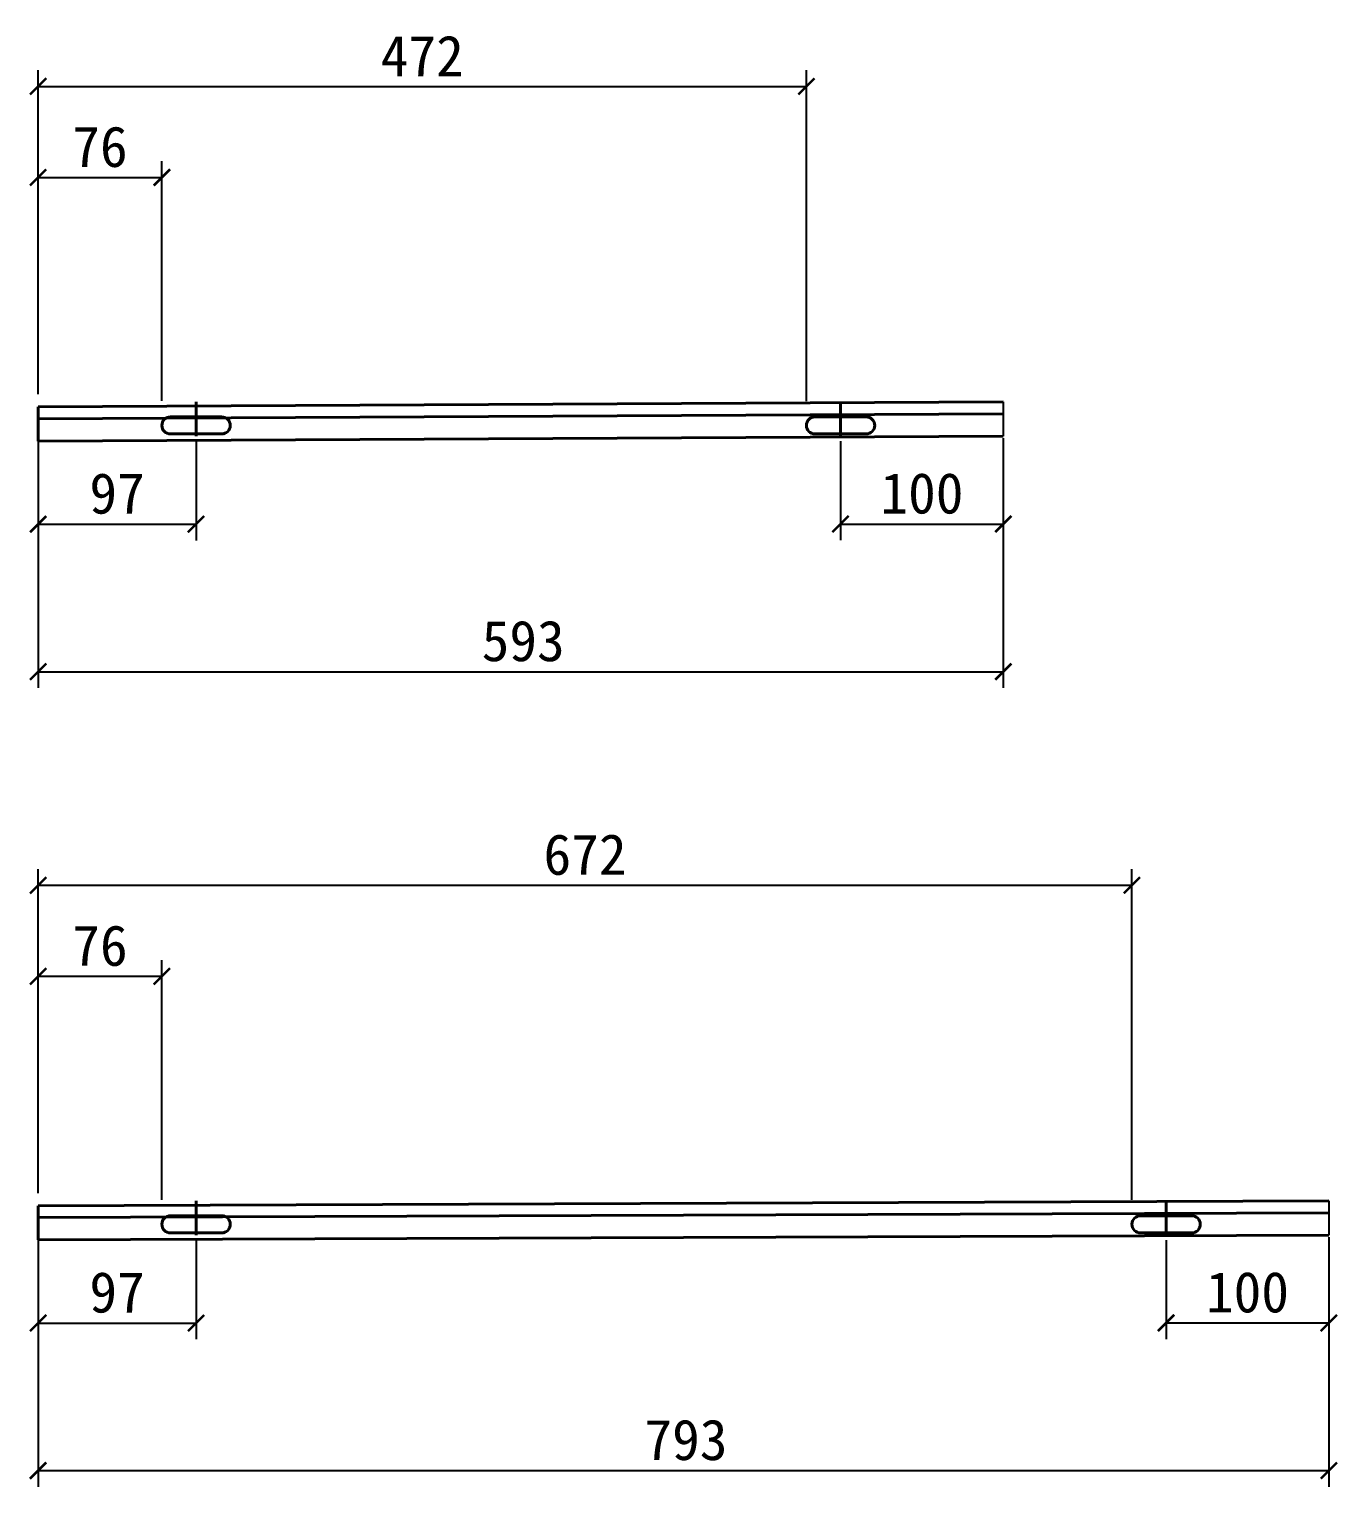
# Model space of a CAD drawing. Header units: millimetres. Extents: x -44117 to 256353, y -2095463 to 65325.
# Drawn here: x 94935 to 95739, y -711896 to -711000 of the extents above; entities that cross this region are included whole.
import ezdxf

# ---------------------------------------------------------------- set-up
doc = ezdxf.new("R2010")
doc.units = ezdxf.units.MM
doc.header["$LTSCALE"] = 10
doc.layers.add('1', color=2, linetype='Continuous', lineweight=40)
doc.dimstyles.new('ISO-25', dxfattribs={"dimtxt": 2.5, "dimasz": 2.5, "dimexe": 1, "dimexo": 1, "dimtad": 1, "dimtxsty": 'Standard', "dimblk": 'ARCHTICK', "dimcen": 2.5, "dimadec": 0, "dimazin": 0, "dimtfac": 1, "dimtmove": 0, "dimatfit": 3, "dimfxl": 0, "dimarcsym": 0})

# ---------------------------------------------------------------- blocks, each defined once
blk = doc.blocks.new('_ArchTick')
at = {"color": 0, "linetype": 'ByBlock', "const_width": 0.15}
blk.add_lwpolyline([(-0.5, -0.5), (0.5, 0.5)], dxfattribs=at)
blk = doc.blocks.new('*D5851')
at = {"color": 0, "lineweight": -2}
for p, q in [((94940.74, -711247.48), (94940.74, -711314.54)), ((95037.74, -711253.63), (95037.74, -711314.54)), ((94940.74, -711304.54), (95037.74, -711304.54))]:
    blk.add_line(p, q, dxfattribs=at)
at = {"layer": 'Defpoints', "color": 0}
for p in [(94940.74, -711232.48), (95037.74, -711238.63), (95037.74, -711304.54)]:
    blk.add_point(p, dxfattribs=at)
at = {"color": 0, "lineweight": -2, "xscale": 10, "yscale": 10, "zscale": 10, "rotation": 180}
blk.add_blockref('_ArchTick', (94940.74, -711304.54), dxfattribs=at)
at = {"color": 0, "lineweight": -2, "xscale": 10, "yscale": 10, "zscale": 10}
blk.add_blockref('_ArchTick', (95037.74, -711304.54), dxfattribs=at)
at = {"color": 0, "insert": (94989.24, -711285.79), "char_height": 25, "attachment_point": 5}
blk.add_mtext('97', dxfattribs=at)
blk = doc.blocks.new('*D5852')
at = {"color": 0, "lineweight": -2}
for p, q in [((94940.74, -711247.48), (94940.74, -711405.17)), ((95533.74, -711265.48), (95533.74, -711405.17)), ((94940.74, -711395.17), (95533.74, -711395.17))]:
    blk.add_line(p, q, dxfattribs=at)
at = {"layer": 'Defpoints', "color": 0}
for p in [(94940.74, -711232.48), (95533.74, -711250.48), (95533.74, -711395.17)]:
    blk.add_point(p, dxfattribs=at)
at = {"color": 0, "lineweight": -2, "xscale": 10, "yscale": 10, "zscale": 10, "rotation": 180}
blk.add_blockref('_ArchTick', (94940.74, -711395.17), dxfattribs=at)
at = {"color": 0, "lineweight": -2, "xscale": 10, "yscale": 10, "zscale": 10}
blk.add_blockref('_ArchTick', (95533.74, -711395.17), dxfattribs=at)
at = {"color": 0, "insert": (95238.74, -711376.42), "char_height": 25, "attachment_point": 5}
blk.add_mtext('593', dxfattribs=at)
blk = doc.blocks.new('*D5853')
at = {"color": 0, "lineweight": -2}
for p, q in [((94940.74, -711224.78), (94940.74, -711081.53)), ((95016.74, -711228.76), (95016.74, -711081.53)), ((94940.74, -711091.53), (95016.74, -711091.53))]:
    blk.add_line(p, q, dxfattribs=at)
at = {"layer": 'Defpoints', "color": 0}
for p in [(95016.74, -711091.53), (94940.74, -711239.78), (95016.74, -711243.76)]:
    blk.add_point(p, dxfattribs=at)
at = {"color": 0, "lineweight": -2, "xscale": 10, "yscale": 10, "zscale": 10, "rotation": 180}
blk.add_blockref('_ArchTick', (94940.74, -711091.53), dxfattribs=at)
at = {"color": 0, "lineweight": -2, "xscale": 10, "yscale": 10, "zscale": 10}
blk.add_blockref('_ArchTick', (95016.74, -711091.53), dxfattribs=at)
at = {"color": 0, "insert": (94978.74, -711072.78), "char_height": 25, "attachment_point": 5}
blk.add_mtext('76', dxfattribs=at)
blk = doc.blocks.new('*D5854')
at = {"color": 0, "lineweight": -2}
for p, q in [((95433.73, -711253.63), (95433.73, -711314.46)), ((95533.74, -711251.78), (95533.74, -711314.46)), ((95433.73, -711304.46), (95533.74, -711304.46))]:
    blk.add_line(p, q, dxfattribs=at)
at = {"layer": 'Defpoints', "color": 0}
for p in [(95533.74, -711236.78), (95433.73, -711238.63), (95533.74, -711304.46)]:
    blk.add_point(p, dxfattribs=at)
at = {"color": 0, "lineweight": -2, "xscale": 10, "yscale": 10, "zscale": 10, "rotation": 180}
blk.add_blockref('_ArchTick', (95433.73, -711304.46), dxfattribs=at)
at = {"color": 0, "lineweight": -2, "xscale": 10, "yscale": 10, "zscale": 10}
blk.add_blockref('_ArchTick', (95533.74, -711304.46), dxfattribs=at)
at = {"color": 0, "insert": (95483.74, -711285.71), "char_height": 25, "attachment_point": 5}
blk.add_mtext('100', dxfattribs=at)
blk = doc.blocks.new('*D5855')
at = {"color": 0, "lineweight": -2}
for p, q in [((94940.74, -711217.48), (94940.74, -711025.58)), ((95412.73, -711228.88), (95412.73, -711025.58)), ((94940.74, -711035.58), (95412.73, -711035.58))]:
    blk.add_line(p, q, dxfattribs=at)
at = {"layer": 'Defpoints', "color": 0}
for p in [(95412.73, -711035.58), (94940.74, -711232.48), (95412.73, -711243.88)]:
    blk.add_point(p, dxfattribs=at)
at = {"color": 0, "lineweight": -2, "xscale": 10, "yscale": 10, "zscale": 10, "rotation": 180}
blk.add_blockref('_ArchTick', (94940.74, -711035.58), dxfattribs=at)
at = {"color": 0, "lineweight": -2, "xscale": 10, "yscale": 10, "zscale": 10}
blk.add_blockref('_ArchTick', (95412.73, -711035.58), dxfattribs=at)
at = {"color": 0, "insert": (95176.74, -711016.83), "char_height": 25, "attachment_point": 5}
blk.add_mtext('472', dxfattribs=at)
blk = doc.blocks.new('*D5856')
at = {"color": 0, "lineweight": -2}
for p, q in [((94940.74, -711738.29), (94940.74, -711805.35)), ((95037.74, -711744.44), (95037.74, -711805.35)), ((94940.74, -711795.35), (95037.74, -711795.35))]:
    blk.add_line(p, q, dxfattribs=at)
at = {"layer": 'Defpoints', "color": 0}
for p in [(94940.74, -711723.29), (95037.74, -711729.44), (95037.74, -711795.35)]:
    blk.add_point(p, dxfattribs=at)
at = {"color": 0, "lineweight": -2, "xscale": 10, "yscale": 10, "zscale": 10, "rotation": 180}
blk.add_blockref('_ArchTick', (94940.74, -711795.35), dxfattribs=at)
at = {"color": 0, "lineweight": -2, "xscale": 10, "yscale": 10, "zscale": 10}
blk.add_blockref('_ArchTick', (95037.74, -711795.35), dxfattribs=at)
at = {"color": 0, "insert": (94989.24, -711776.6), "char_height": 25, "attachment_point": 5}
blk.add_mtext('97', dxfattribs=at)
blk = doc.blocks.new('*D5857')
at = {"color": 0, "lineweight": -2}
for p, q in [((94940.74, -711738.29), (94940.74, -711895.98)), ((95733.74, -711756.29), (95733.74, -711895.98)), ((94940.74, -711885.98), (95733.74, -711885.98))]:
    blk.add_line(p, q, dxfattribs=at)
at = {"layer": 'Defpoints', "color": 0}
for p in [(94940.74, -711723.29), (95733.74, -711741.29), (95733.74, -711885.98)]:
    blk.add_point(p, dxfattribs=at)
at = {"color": 0, "lineweight": -2, "xscale": 10, "yscale": 10, "zscale": 10, "rotation": 180}
blk.add_blockref('_ArchTick', (94940.74, -711885.98), dxfattribs=at)
at = {"color": 0, "lineweight": -2, "xscale": 10, "yscale": 10, "zscale": 10}
blk.add_blockref('_ArchTick', (95733.74, -711885.98), dxfattribs=at)
at = {"color": 0, "insert": (95338.74, -711867.23), "char_height": 25, "attachment_point": 5}
blk.add_mtext('793', dxfattribs=at)
blk = doc.blocks.new('*D5858')
at = {"color": 0, "lineweight": -2}
for p, q in [((94940.74, -711715.59), (94940.74, -711572.34)), ((95016.74, -711719.58), (95016.74, -711572.34)), ((94940.74, -711582.34), (95016.74, -711582.34))]:
    blk.add_line(p, q, dxfattribs=at)
at = {"layer": 'Defpoints', "color": 0}
for p in [(95016.74, -711582.34), (94940.74, -711730.59), (95016.74, -711734.58)]:
    blk.add_point(p, dxfattribs=at)
at = {"color": 0, "lineweight": -2, "xscale": 10, "yscale": 10, "zscale": 10, "rotation": 180}
blk.add_blockref('_ArchTick', (94940.74, -711582.34), dxfattribs=at)
at = {"color": 0, "lineweight": -2, "xscale": 10, "yscale": 10, "zscale": 10}
blk.add_blockref('_ArchTick', (95016.74, -711582.34), dxfattribs=at)
at = {"color": 0, "insert": (94978.74, -711563.59), "char_height": 25, "attachment_point": 5}
blk.add_mtext('76', dxfattribs=at)
blk = doc.blocks.new('*D5859')
at = {"color": 0, "lineweight": -2}
for p, q in [((95633.73, -711744.44), (95633.73, -711805.27)), ((95733.74, -711742.59), (95733.74, -711805.27)), ((95633.73, -711795.27), (95733.74, -711795.27))]:
    blk.add_line(p, q, dxfattribs=at)
at = {"layer": 'Defpoints', "color": 0}
for p in [(95633.73, -711729.44), (95733.74, -711727.59), (95733.74, -711795.27)]:
    blk.add_point(p, dxfattribs=at)
at = {"color": 0, "lineweight": -2, "xscale": 10, "yscale": 10, "zscale": 10, "rotation": 180}
blk.add_blockref('_ArchTick', (95633.73, -711795.27), dxfattribs=at)
at = {"color": 0, "lineweight": -2, "xscale": 10, "yscale": 10, "zscale": 10}
blk.add_blockref('_ArchTick', (95733.74, -711795.27), dxfattribs=at)
at = {"color": 0, "insert": (95683.74, -711776.52), "char_height": 25, "attachment_point": 5}
blk.add_mtext('100', dxfattribs=at)
blk = doc.blocks.new('*D5860')
at = {"color": 0, "lineweight": -2}
for p, q in [((94940.74, -711708.29), (94940.74, -711516.4)), ((95612.73, -711719.69), (95612.73, -711516.4)), ((94940.74, -711526.4), (95612.73, -711526.4))]:
    blk.add_line(p, q, dxfattribs=at)
at = {"layer": 'Defpoints', "color": 0}
for p in [(95612.73, -711526.4), (94940.74, -711723.29), (95612.73, -711734.69)]:
    blk.add_point(p, dxfattribs=at)
at = {"color": 0, "lineweight": -2, "xscale": 10, "yscale": 10, "zscale": 10, "rotation": 180}
blk.add_blockref('_ArchTick', (94940.74, -711526.4), dxfattribs=at)
at = {"color": 0, "lineweight": -2, "xscale": 10, "yscale": 10, "zscale": 10}
blk.add_blockref('_ArchTick', (95612.73, -711526.4), dxfattribs=at)
at = {"color": 0, "insert": (95276.74, -711507.65), "char_height": 25, "attachment_point": 5}
blk.add_mtext('672', dxfattribs=at)

msp = doc.modelspace()

# ---------------------------------------------------------------- linework, layer by layer
for p, q in [((95533.73811, -711229.47907), (95533.73811, -711250.47907)), ((95733.73811, -711720.2909), (95733.73811, -711741.2909))]:
    msp.add_line(p, q)
at = {"layer": '1'}
for p, q in [((95533.73811, -711229.47907), (94940.73811, -711232.47907)), ((94940.73811, -711232.47907), (94940.73811, -711253.47907)), ((94940.73811, -711239.77907), (95533.73811, -711236.77907)), ((95037.73811, -711229.47907), (95037.73811, -711250.47907)), ((95433.73416, -711229.47907), (95433.73416, -711250.47907)), ((95021.98811, -711238.62907), (95053.48811, -711238.62907)), ((95417.98416, -711238.62907), (95449.48416, -711238.62907)), ((94940.73811, -711253.47907), (95533.73811, -711250.47907)), ((95053.48811, -711249.12907), (95021.98811, -711249.12907)), ((95449.48416, -711249.12907), (95417.98416, -711249.12907)), ((95733.73811, -711720.2909), (94940.73811, -711723.2909)), ((95037.73811, -711720.2909), (95037.73811, -711741.2909)), ((95633.73416, -711720.2909), (95633.73416, -711741.2909)), ((94940.73811, -711723.2909), (94940.73811, -711744.2909)), ((94940.73811, -711730.5909), (95733.73811, -711727.5909)), ((95021.98811, -711729.4409), (95053.48811, -711729.4409)), ((95617.98416, -711729.4409), (95649.48416, -711729.4409)), ((94940.73811, -711744.2909), (95733.73811, -711741.2909)), ((95053.48811, -711739.9409), (95021.98811, -711739.9409)), ((95649.48416, -711739.9409), (95617.98416, -711739.9409))]:
    msp.add_line(p, q, dxfattribs=at)
for centre, start, end in [((95021.98811, -711243.87907), 90, 270), ((95053.48811, -711243.87907), 270, 90), ((95417.98416, -711243.87907), 90, 270), ((95449.48416, -711243.87907), 270, 90), ((95021.98811, -711734.6909), 90, 270), ((95053.48811, -711734.6909), 270, 90), ((95617.98416, -711734.6909), 90, 270), ((95649.48416, -711734.6909), 270, 90)]:
    msp.add_arc(centre, 5.25, start, end, dxfattribs=at)

# ---------------------------------------------------------------- dimensions: what is measured, and where the dimension line sits
for base, p1, p2, picture, middle in [((95412.73416, -711035.58441), (94940.73811, -711232.47907), (95412.73416, -711243.87907), '*D5855', (95176.73613, -711016.83441)), ((95016.73936, -711091.5319), (94940.73811, -711239.77907), (95016.73936, -711243.76445), '*D5853', (94978.73874, -711072.7819)), ((95037.73811, -711304.5427), (94940.73811, -711232.47907), (95037.73811, -711238.62907), '*D5851', (94989.23811, -711285.7927)), ((95533.73811, -711304.45702), (95433.73416, -711238.62907), (95533.73811, -711236.77907), '*D5854', (95483.73613, -711285.70702)), ((95612.73416, -711526.39624), (94940.73811, -711723.2909), (95612.73416, -711734.6909), '*D5860', (95276.73613, -711507.64624)), ((95016.73936, -711582.34372), (94940.73811, -711730.5909), (95016.73936, -711734.57628), '*D5858', (94978.73874, -711563.59372)), ((95037.73811, -711795.35452), (94940.73811, -711723.2909), (95037.73811, -711729.4409), '*D5856', (94989.23811, -711776.60452)), ((95733.73811, -711795.26885), (95633.73416, -711729.4409), (95733.73811, -711727.5909), '*D5859', (95683.73613, -711776.51885))]:
    dim = msp.add_linear_dim(base=base, p1=p1, p2=p2, dimstyle='ISO-25', override={"dimscale": 10, "dimasz": 1, "dimexo": 1.5})
    dim.commit()
    dim.dimension.update_dxf_attribs({"geometry": picture, "text_midpoint": middle})
for base, p1, p2, picture, middle in [((95533.73811, -711395.16828), (94940.73811, -711232.47907), (95533.73811, -711250.47907), '*D5852', (95238.73811, -711395.16828)), ((95733.73811, -711885.98011), (94940.73811, -711723.2909), (95733.73811, -711741.2909), '*D5857', (95338.73811, -711885.98011))]:
    dim = msp.add_linear_dim(base=base, p1=p1, p2=p2, dimstyle='ISO-25', override={"dimscale": 10, "dimasz": 1, "dimexo": 1.5})
    dim.commit()
    dim.dimension.update_dxf_attribs({"geometry": picture, "text_midpoint": middle, "dimtype": 160})

doc.saveas('drawing.dxf')
